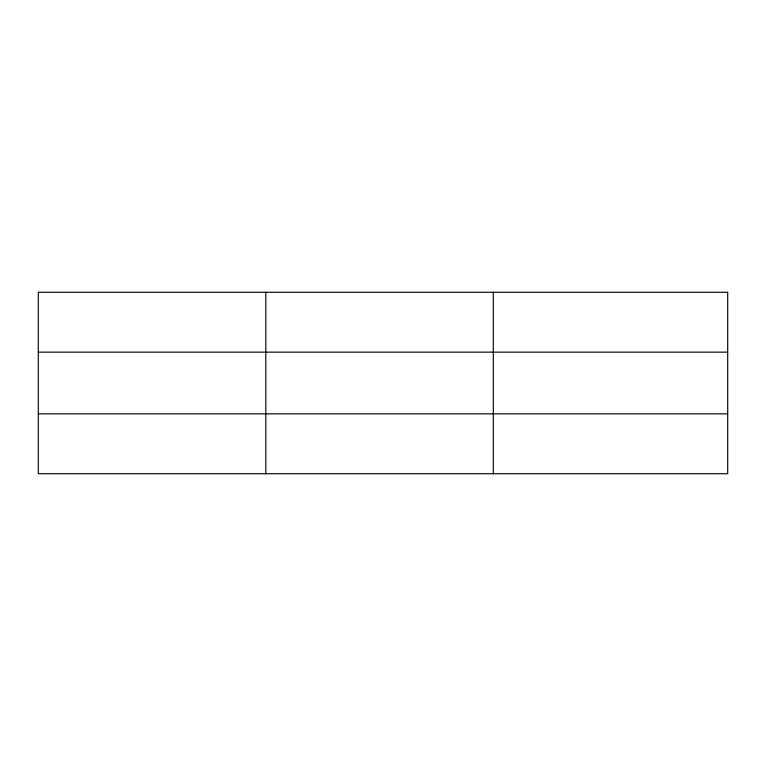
<?xml version="1.0" encoding="UTF-8"?>
<svg xmlns="http://www.w3.org/2000/svg" width="766" height="766" viewBox="0 0 766 766"><rect width="100%" height="100%" fill="white"/><g stroke="black" fill="none" stroke-linecap="round" stroke-linejoin="round"><path stroke-width="1.15" d="M265.802 292.267L265.802 473.733M493.304 292.267L493.304 473.733M38.3 352.149L727.7 352.149M38.3 413.851L727.7 413.851M727.7 292.267L727.7 473.733L38.3 473.733L38.3 292.267L727.7 292.267"/></g></svg>
